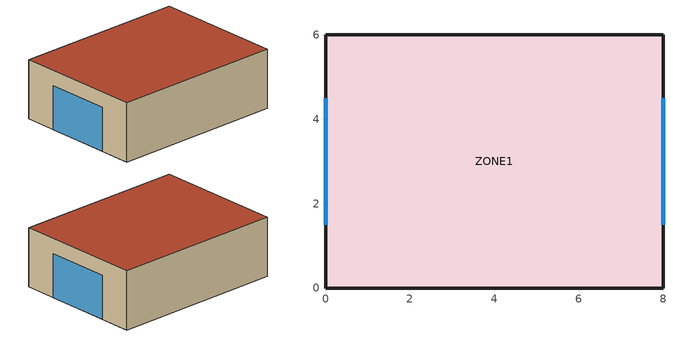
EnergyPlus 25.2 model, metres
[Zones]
ZONE1
 floor ground (HEAVY_FLOOR): 0,6 8,6 8,0 0,0 z0
 wall outside (HEAVY_WALL): 0,0 8,0 8,6 0,6 0,0 z0:2.7
 window (DblClear_Window): 8,1.5 8,4.5 / 0,4.5 0,1.5 z0:2
 roof outside (HEAVY_ROOF): 8,0 8,6 0,6 0,0 z2.7
[Building]
ASHRAE140_Case920: 0, City, 0.04, 0.4, FullExterior, 25
[Site:GroundTemperature:BuildingSurface]
18, 18, 18, 18, 18, 18, 18, 18, 18, 18, 18, 18
[Material]
WOOD_SIDING: MediumSmooth, 0.009, 0.14, 530, 900
FOAM_INSULATION: MediumRough, 0.0615, 0.04, 14, 1400
CONCRETE_BLOCK: MediumRough, 0.1, 0.51, 1400, 840
CONCRETE: MediumRough, 0.08, 1.13, 1400, 1000
ROOF_DECK: MediumSmooth, 0.019, 0.14, 500, 1300
CONCRETE_HEAVY: MediumRough, 0.08, 0.51, 1400, 840
HIGH_INSUL: MediumRough, 0.201, 0.04, 14, 1400
[Construction]
HEAVY_WALL: WOOD_SIDING, FOAM_INSULATION, CONCRETE_BLOCK
HEAVY_ROOF: CONCRETE, FOAM_INSULATION, ROOF_DECK
HEAVY_FLOOR: CONCRETE_HEAVY, HIGH_INSUL
DblClear_Window: DblClear_Glazing, DblClear_Gas, DblClear_Glazing
[WindowMaterial:Glazing]
DblClear_Glazing: SpectralAverage, , 0.003, 0.837, 0.075, 0.075, 0.898, 0.081, 0.081, 0, 0.84, 0.84, 0.9
[WindowMaterial:Gas]
DblClear_Gas: Air, 0.0127
[Zone]
ZONE1: 0, 0, 0, 0, 1, 1
[ZoneInfiltration:DesignFlowRate]
ZONE1_Infil: ZONE1, AlwaysOn, Flow/Zone, 0.018
[ZoneControl:Thermostat]
ZONE1_Tstat: ZONE1, DualSP_Sched, ThermostatSetpoint:DualSetpoint, DualSP_Sched
[ThermostatSetpoint:DualSetpoint]
DualSP_Sched: HeatSP, CoolSP
[Zone equipment]
ZONE1: ZONE1_IdealLoads
[ZoneHVAC:IdealLoadsAirSystem]
ZONE1_IdealLoads: , ZONE1_Inlet Node, ZONE1_Exhaust Node, , 50, 13, 0.0156, 0.0077, NoLimit, , , NoLimit, , , , , ConstantSensibleHeatRatio, 0.7, None
[Schedule:Compact]
AlwaysOn: Fraction, Through: 12/31, For: AllDays, Until: 24:00, 1
HeatSP: Temperature, Through: 12/31, For: AllDays, Until: 24:00, 20
CoolSP: Temperature, Through: 12/31, For: AllDays, Until: 24:00, 27
DualSP_Sched: ControlType, Through: 12/31, For: AllDays, Until: 24:00, 4
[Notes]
── ASHRAE 140 Case 920 — High-Mass Building with East/West Windows ─────
Reference: ASHRAE Standard 140-2023 Annex B8 (BESTEST Case 920)
- 8m x 6m x 2.7m single-zone box (high-mass variant of Case 620)
- High-mass construction (per ASHRAE 140 Table 7-27):
* Wall:  wood_siding (9mm) + foam (61.5mm) + concrete_block (100mm)
* Roof:  concrete (80mm) + foam (111mm) + roof_deck (19mm)
* Floor: concrete_heavyweight (80mm) + insulation_high_mass (201mm)
- Two 6 m² windows: 3m wide x 2m tall, one on East wall, one on West wall
(no south window — east/west exposure only)
- Heating setpoint: 20°C, Cooling setpoint: 27°C
- Infiltration: 0.5 ACH constant (Flow/Zone = 0.018 m³/s)
- No internal gains, no mechanical ventilation (infiltration only)
- Ideal Loads Air System (metered heating/cooling energy)
Run with EnergyPlus 25.2.0 against the Golden-NREL TMY3 EPW to regenerate
the reference hourly CSV via generate_case_920_950_960_energy.py.
── Materials — High-Mass Construction per ASHRAE 140 Table 7-27 ──────
Wall: wood_siding (interior) + foam (insulation) + concrete_block (exterior)
Roof: concrete + foam + roof_deck (exterior)
Floor: concrete_heavyweight + insulation_high_mass
── Window (double-pane clear, matches existing Case 600 / 900 glazing) ─
